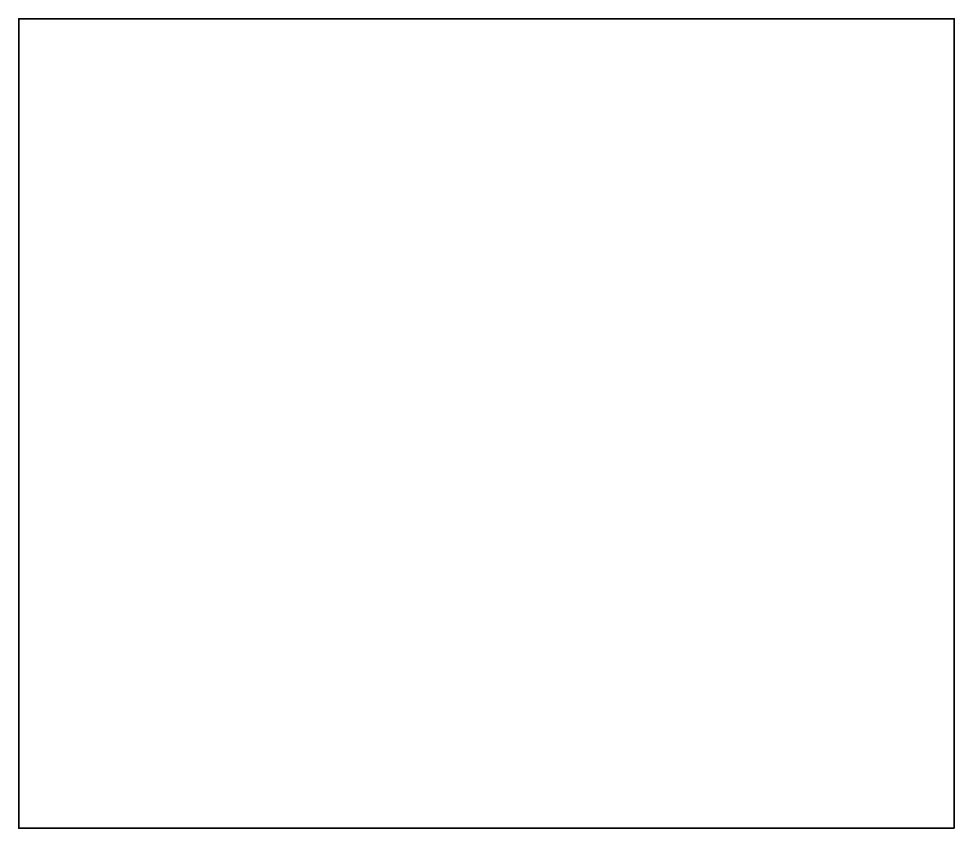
# Model space of a CAD drawing. Extents: x 0 to 1219, y -1747 to -692.
import ezdxf

# ---------------------------------------------------------------- set-up
doc = ezdxf.new("R2010")
doc.units = 0
doc.header["$MEASUREMENT"] = 0
doc.layers.add('Thru-cut', color=7, linetype='Continuous', lineweight=0)

msp = doc.modelspace()

# ---------------------------------------------------------------- linework, layer by layer
at = {"layer": 'Thru-cut', "color": 140, "lineweight": 35, "true_color": 0x00aeef}
msp.add_lwpolyline([(1219.5, -1746.6), (0, -1746.6), (0, -692.3), (1219.5, -692.3)], close=True, dxfattribs=at)

doc.saveas('drawing.dxf')
